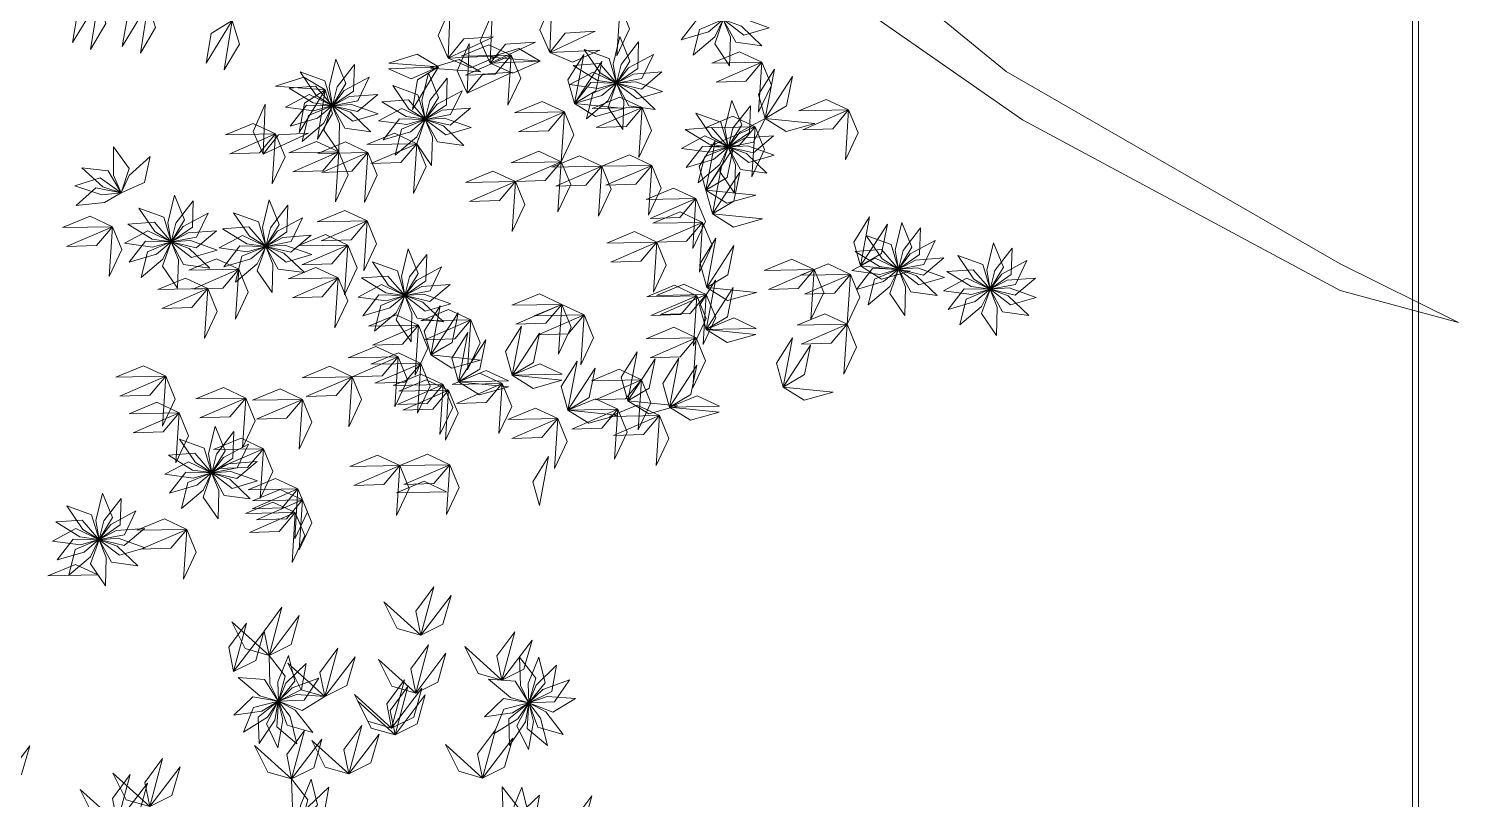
# Model space of a CAD drawing. Header units: inches. Extents: x 15 to 22798, y 21 to 21519.
# Drawn here: x 17793.2 to 17964.8, y 10963.6 to 11056.1 of the extents above; entities that cross this region are included whole.
import ezdxf

# ---------------------------------------------------------------- set-up
doc = ezdxf.new("R2010")
doc.units = ezdxf.units.IN
doc.header["$MEASUREMENT"] = 0
doc.layers.add('ARREDAMENTO', color=8, linetype='Continuous', lineweight=13)

msp = doc.modelspace()

# ---------------------------------------------------------------- linework, layer by layer
at = {"layer": 'ARREDAMENTO'}
for p, q in [((17959.31, 11088.81), (17959.31, 10738.81)), ((17960.01, 11088.98), (17960.01, 10738.98))]:
    msp.add_line(p, q, dxfattribs=at)
at = {"layer": 'ARREDAMENTO', "linetype": 'Continuous', "lineweight": 0}
msp.add_lwpolyline([(17787.3, 11071.78), (17818.87, 11077.06), (17848.57, 11068.79), (17888.57, 11061.85), (17912.49, 11045.18), (17950.61, 11024.69), (17964.81, 11020.88), (17950.6, 11027.91), (17910.53, 11050.97), (17895.66, 11063.17), (17903.97, 11079.96), (17916.15, 11098.06), (17934.78, 11116.19), (17948.26, 11133.65), (17955.32, 11141.41), (17932.2, 11117.47), (17909.71, 11098.04), (17893.67, 11075.41), (17888.54, 11068.3), (17863.39, 11069.49), (17845.32, 11075.22), (17819.5, 11081.57), (17784.04, 11081.44)], dxfattribs=at)
at = {"layer": 'ARREDAMENTO', "lineweight": 0}
for points in [[(17801.61, 11059.57), (17799.1, 11057.98), (17798.48, 11054.45), (17801.61, 11059.57)], [(17801.61, 11059.57), (17802.48, 11056.73), (17800.66, 11053.64), (17801.61, 11059.57)], [(17807.59, 11059.12), (17805.08, 11057.54), (17804.46, 11054), (17807.59, 11059.12)], [(17807.59, 11059.12), (17808.46, 11056.28), (17806.64, 11053.19), (17807.59, 11059.12)], [(17855.77, 11053.28), (17854.56, 11055.99), (17856.01, 11059.27), (17855.77, 11053.28)], [(17864.22, 11058.85), (17865.35, 11056.11), (17863.82, 11052.86), (17864.22, 11058.85)], [(17817.66, 11057.12), (17815.15, 11055.53), (17814.53, 11052), (17817.66, 11057.12)], [(17817.66, 11057.12), (17818.54, 11054.28), (17816.71, 11051.19), (17817.66, 11057.12)], [(17843.59, 11052.6), (17842.38, 11055.31), (17843.83, 11058.59), (17843.59, 11052.6)], [(17848.61, 11051.97), (17847.4, 11054.68), (17848.85, 11057.96), (17848.61, 11051.97)], [(17871.54, 11054.79), (17874.82, 11055.75), (17876.58, 11057.23), (17873.5, 11057.3), (17871.54, 11054.79)], [(17872.97, 11052.95), (17875.57, 11055.15), (17876.58, 11057.23), (17873.74, 11056.04), (17872.97, 11052.95)], [(17877.35, 11051.68), (17877.45, 11055.09), (17876.59, 11057.22), (17875.57, 11054.31), (17877.35, 11051.68)], [(17881.23, 11054.08), (17878.76, 11056.44), (17876.59, 11057.22), (17878.08, 11054.52), (17881.23, 11054.08)], [(17882.11, 11056.24), (17878.9, 11057.39), (17876.6, 11057.23), (17879.05, 11055.36), (17882.11, 11056.24)], [(17855.77, 11053.28), (17857.63, 11055.59), (17861.21, 11055.81), (17855.77, 11053.28)], [(17843.59, 11052.6), (17845.45, 11054.91), (17849.03, 11055.13), (17843.59, 11052.6)], [(17845.87, 11048.37), (17844.67, 11051.08), (17846.11, 11054.36), (17845.87, 11048.37)], [(17851.15, 11052.93), (17848.47, 11054.2), (17845.15, 11052.83), (17851.15, 11052.93)], [(17848.61, 11051.97), (17850.47, 11054.28), (17854.05, 11054.5), (17848.61, 11051.97)], [(17854.6, 11052.24), (17852.05, 11053.74), (17848.62, 11052.69), (17854.6, 11052.24)], [(17855.77, 11053.28), (17858.48, 11052.09), (17861.76, 11053.55), (17855.77, 11053.28)], [(17859.9, 11053.63), (17861.82, 11050.81), (17863.78, 11049.59), (17862.89, 11052.55), (17859.9, 11053.63)], [(17864.19, 11055.18), (17863.38, 11051.86), (17863.78, 11049.59), (17865.39, 11052.23), (17864.19, 11055.18)], [(17866.43, 11054.53), (17864.34, 11051.83), (17863.79, 11049.59), (17866.32, 11051.35), (17866.43, 11054.53)], [(17830.09, 11052.47), (17829.28, 11049.16), (17829.68, 11046.89), (17831.28, 11049.53), (17830.09, 11052.47)], [(17832.32, 11051.82), (17830.24, 11049.13), (17829.68, 11046.89), (17832.22, 11048.64), (17832.32, 11051.82)], [(17842.42, 11051.56), (17839.87, 11053.06), (17836.44, 11052), (17842.42, 11051.56)], [(17847.44, 11050.93), (17844.89, 11052.43), (17841.46, 11051.38), (17847.44, 11050.93)], [(17843.59, 11052.6), (17846.3, 11051.41), (17849.58, 11052.87), (17843.59, 11052.6)], [(17851.15, 11052.93), (17849.23, 11050.67), (17845.65, 11050.55), (17851.15, 11052.93)], [(17848.61, 11051.97), (17851.32, 11050.78), (17854.6, 11052.24), (17848.61, 11051.97)], [(17851.15, 11052.93), (17852.28, 11050.2), (17850.75, 11046.95), (17851.15, 11052.93)], [(17858.73, 11047.14), (17857.93, 11050), (17859.84, 11053.04), (17858.73, 11047.14)], [(17858.59, 11051.7), (17861.49, 11049.91), (17863.77, 11049.59), (17861.76, 11051.93), (17858.59, 11051.7)], [(17858.73, 11047.14), (17861.28, 11048.66), (17862, 11052.18), (17858.73, 11047.14)], [(17868.21, 11053.02), (17865.21, 11051.41), (17863.79, 11049.59), (17866.82, 11050.16), (17868.21, 11053.02)], [(17881.22, 11052.09), (17878.54, 11053.36), (17875.23, 11051.98), (17881.22, 11052.09)], [(17881.22, 11052.09), (17879.31, 11049.83), (17875.72, 11049.71), (17881.22, 11052.09)], [(17881.22, 11052.09), (17882.36, 11049.35), (17880.83, 11046.11), (17881.22, 11052.09)], [(17828.83, 11048.78), (17826.27, 11050.29), (17822.85, 11049.23), (17828.83, 11048.78)], [(17825.8, 11050.93), (17827.72, 11048.11), (17829.67, 11046.89), (17828.79, 11049.85), (17825.8, 11050.93)], [(17834.1, 11050.32), (17831.1, 11048.7), (17829.69, 11046.88), (17832.72, 11047.46), (17834.1, 11050.32)], [(17836.43, 11051.29), (17839.14, 11050.1), (17842.42, 11051.56), (17836.43, 11051.29)], [(17842.42, 11051.56), (17839.91, 11049.97), (17839.29, 11046.44), (17842.42, 11051.56)], [(17841.23, 11050.83), (17840.42, 11047.52), (17840.83, 11045.25), (17842.43, 11047.88), (17841.23, 11050.83)], [(17843.47, 11050.18), (17841.39, 11047.49), (17840.83, 11045.25), (17843.37, 11047), (17843.47, 11050.18)], [(17845.87, 11048.37), (17847.73, 11050.68), (17851.31, 11050.89), (17845.87, 11048.37)], [(17858.18, 11049.41), (17861.56, 11048.95), (17863.77, 11049.59), (17860.98, 11050.91), (17858.18, 11049.41)], [(17869.22, 11050.93), (17865.82, 11050.67), (17863.79, 11049.58), (17866.79, 11048.87), (17869.22, 11050.93)], [(17881.62, 11045.36), (17880.82, 11048.21), (17882.72, 11051.26), (17881.62, 11045.36)], [(17881.62, 11045.36), (17884.17, 11046.88), (17884.88, 11050.39), (17881.62, 11045.36)], [(17824.49, 11049), (17827.39, 11047.21), (17829.67, 11046.89), (17827.66, 11049.23), (17824.49, 11049)], [(17828.83, 11048.78), (17826.32, 11047.2), (17825.7, 11043.67), (17828.83, 11048.78)], [(17828.83, 11048.78), (17829.7, 11045.95), (17827.88, 11042.86), (17828.83, 11048.78)], [(17836.94, 11049.29), (17838.86, 11046.47), (17840.82, 11045.25), (17839.94, 11048.2), (17836.94, 11049.29)], [(17845.25, 11048.68), (17842.25, 11047.06), (17840.83, 11045.24), (17843.86, 11045.81), (17845.25, 11048.68)], [(17858.73, 11047.14), (17862.01, 11048.1), (17863.77, 11049.59), (17860.69, 11049.66), (17858.73, 11047.14)], [(17860.16, 11045.3), (17862.76, 11047.51), (17863.77, 11049.58), (17860.93, 11048.39), (17860.16, 11045.3)], [(17864.54, 11044.03), (17864.64, 11047.44), (17863.78, 11049.58), (17862.76, 11046.67), (17864.54, 11044.03)], [(17868.42, 11046.44), (17865.95, 11048.79), (17863.78, 11049.58), (17865.26, 11046.87), (17868.42, 11046.44)], [(17869.3, 11048.6), (17866.09, 11049.75), (17863.79, 11049.58), (17866.24, 11047.71), (17869.3, 11048.6)], [(17821.37, 11041.06), (17820.16, 11043.77), (17821.61, 11047.05), (17821.37, 11041.06)], [(17824.07, 11046.7), (17827.45, 11046.25), (17829.67, 11046.89), (17826.88, 11048.21), (17824.07, 11046.7)], [(17824.63, 11044.44), (17827.9, 11045.4), (17829.67, 11046.88), (17826.58, 11046.95), (17824.63, 11044.44)], [(17826.06, 11042.6), (17828.66, 11044.8), (17829.67, 11046.88), (17826.82, 11045.69), (17826.06, 11042.6)], [(17830.44, 11041.33), (17830.54, 11044.74), (17829.67, 11046.87), (17828.65, 11043.96), (17830.44, 11041.33)], [(17835.19, 11045.89), (17831.98, 11047.04), (17829.68, 11046.88), (17832.14, 11045.01), (17835.19, 11045.89)], [(17834.31, 11043.73), (17831.85, 11046.09), (17829.68, 11046.87), (17831.16, 11044.17), (17834.31, 11043.73)], [(17835.12, 11048.22), (17831.72, 11047.97), (17829.69, 11046.88), (17832.69, 11046.17), (17835.12, 11048.22)], [(17835.63, 11047.36), (17838.53, 11045.57), (17840.82, 11045.25), (17838.81, 11047.59), (17835.63, 11047.36)], [(17857.54, 11046.13), (17854.86, 11047.4), (17851.54, 11046.02), (17857.54, 11046.13)], [(17858.73, 11047.14), (17861.25, 11045.57), (17864.7, 11046.54), (17858.73, 11047.14)], [(17866.84, 11046.66), (17864.16, 11047.92), (17860.84, 11046.55), (17866.84, 11046.66)], [(17866.84, 11046.66), (17864.92, 11044.4), (17861.34, 11044.27), (17866.84, 11046.66)], [(17866.84, 11046.66), (17867.97, 11043.92), (17866.44, 11040.67), (17866.84, 11046.66)], [(17877.6, 11047.51), (17876.79, 11044.2), (17877.19, 11041.93), (17878.8, 11044.57), (17877.6, 11047.51)], [(17879.84, 11046.86), (17877.75, 11044.17), (17877.2, 11041.93), (17879.73, 11043.68), (17879.84, 11046.86)], [(17891.63, 11046.38), (17888.95, 11047.64), (17885.64, 11046.27), (17891.63, 11046.38)], [(17835.22, 11045.06), (17838.6, 11044.61), (17840.82, 11045.25), (17838.03, 11046.56), (17835.22, 11045.06)], [(17835.78, 11042.8), (17839.05, 11043.76), (17840.82, 11045.24), (17837.73, 11045.31), (17835.78, 11042.8)], [(17837.21, 11040.96), (17839.81, 11043.16), (17840.82, 11045.24), (17837.97, 11044.05), (17837.21, 11040.96)], [(17841.59, 11039.69), (17841.69, 11043.1), (17840.82, 11045.23), (17839.8, 11042.32), (17841.59, 11039.69)], [(17846.27, 11046.58), (17842.87, 11046.33), (17840.83, 11045.24), (17843.83, 11044.53), (17846.27, 11046.58)], [(17846.34, 11044.25), (17843.13, 11045.4), (17840.83, 11045.24), (17843.28, 11043.37), (17846.34, 11044.25)], [(17845.46, 11042.09), (17843, 11044.45), (17840.83, 11045.23), (17842.31, 11042.53), (17845.46, 11042.09)], [(17857.54, 11046.13), (17855.62, 11043.87), (17852.03, 11043.75), (17857.54, 11046.13)], [(17857.54, 11046.13), (17858.67, 11043.39), (17857.14, 11040.15), (17857.54, 11046.13)], [(17873.31, 11045.97), (17875.23, 11043.15), (17877.19, 11041.93), (17876.3, 11044.89), (17873.31, 11045.97)], [(17880.42, 11044.35), (17877.74, 11045.61), (17874.42, 11044.24), (17880.42, 11044.35)], [(17881.62, 11045.36), (17878.62, 11043.74), (17877.2, 11041.92), (17880.23, 11042.5), (17881.62, 11045.36)], [(17881.62, 11045.36), (17884.13, 11043.79), (17887.58, 11044.75), (17881.62, 11045.36)], [(17891.63, 11046.38), (17889.72, 11044.12), (17886.13, 11044), (17891.63, 11046.38)], [(17891.63, 11046.38), (17892.77, 11043.64), (17891.24, 11040.4), (17891.63, 11046.38)], [(17822.87, 11043.49), (17820.18, 11044.76), (17816.87, 11043.39), (17822.87, 11043.49)], [(17822.87, 11043.49), (17820.95, 11041.23), (17817.36, 11041.11), (17822.87, 11043.49)], [(17821.37, 11041.06), (17823.23, 11043.37), (17826.81, 11043.58), (17821.37, 11041.06)], [(17822.87, 11043.49), (17824, 11040.76), (17822.47, 11037.51), (17822.87, 11043.49)], [(17839.8, 11042.32), (17837.12, 11043.59), (17833.8, 11042.21), (17839.8, 11042.32)], [(17871.59, 11041.74), (17874.97, 11041.29), (17877.18, 11041.93), (17874.39, 11043.25), (17871.59, 11041.74)], [(17872, 11044.04), (17874.9, 11042.25), (17877.18, 11041.93), (17875.17, 11044.27), (17872, 11044.04)], [(17880.42, 11044.35), (17878.5, 11042.09), (17874.91, 11041.97), (17880.42, 11044.35)], [(17882.63, 11043.26), (17879.23, 11043.01), (17877.2, 11041.92), (17880.2, 11041.21), (17882.63, 11043.26)], [(17880.42, 11044.35), (17881.55, 11041.61), (17880.02, 11038.36), (17880.42, 11044.35)], [(17803.42, 11041.93), (17803.41, 11038.53), (17804.34, 11036.41), (17805.28, 11039.35), (17803.42, 11041.93)], [(17830.44, 11041.33), (17827.76, 11042.59), (17824.44, 11041.22), (17830.44, 11041.33)], [(17833.93, 11041.26), (17831.25, 11042.53), (17827.94, 11041.16), (17833.93, 11041.26)], [(17839.8, 11042.32), (17837.88, 11040.06), (17834.3, 11039.94), (17839.8, 11042.32)], [(17839.8, 11042.32), (17840.94, 11039.58), (17839.41, 11036.34), (17839.8, 11042.32)], [(17872.14, 11039.48), (17875.42, 11040.44), (17877.18, 11041.92), (17874.1, 11041.99), (17872.14, 11039.48)], [(17873.57, 11037.64), (17876.17, 11039.84), (17877.18, 11041.92), (17874.34, 11040.73), (17873.57, 11037.64)], [(17874.51, 11036.75), (17873.71, 11039.6), (17875.62, 11042.64), (17874.51, 11036.75)], [(17874.51, 11036.75), (17877.06, 11038.26), (17877.78, 11041.78), (17874.51, 11036.75)], [(17877.95, 11036.37), (17878.05, 11039.78), (17877.19, 11041.91), (17876.17, 11039), (17877.95, 11036.37)], [(17881.83, 11038.77), (17879.36, 11041.13), (17877.19, 11041.92), (17878.67, 11039.21), (17881.83, 11038.77)], [(17882.71, 11040.93), (17879.5, 11042.08), (17877.2, 11041.92), (17879.65, 11040.05), (17882.71, 11040.93)], [(17807.83, 11040.78), (17805.29, 11038.51), (17804.34, 11036.41), (17807.15, 11037.67), (17807.83, 11040.78)], [(17830.44, 11041.33), (17828.52, 11039.07), (17824.93, 11038.95), (17830.44, 11041.33)], [(17833.93, 11041.26), (17832.02, 11039.01), (17828.43, 11038.88), (17833.93, 11041.26)], [(17830.44, 11041.33), (17831.57, 11038.59), (17830.04, 11035.35), (17830.44, 11041.33)], [(17833.93, 11041.26), (17835.07, 11038.53), (17833.54, 11035.28), (17833.93, 11041.26)], [(17857.14, 11040.15), (17854.46, 11041.41), (17851.14, 11040.04), (17857.14, 11040.15)], [(17857.14, 11040.15), (17855.22, 11037.89), (17851.64, 11037.77), (17857.14, 11040.15)], [(17862, 11039.61), (17859.32, 11040.87), (17856.01, 11039.5), (17862, 11039.61)], [(17857.14, 11040.15), (17858.28, 11037.41), (17856.75, 11034.16), (17857.14, 11040.15)], [(17868, 11039.72), (17865.32, 11040.98), (17862, 11039.61), (17868, 11039.72)], [(17875.31, 11033.89), (17874.51, 11036.75), (17876.42, 11039.79), (17875.31, 11033.89)], [(17798.79, 11037.25), (17802.03, 11036.18), (17804.33, 11036.41), (17801.82, 11038.21), (17798.79, 11037.25)], [(17799.61, 11039.43), (17802.14, 11037.14), (17804.33, 11036.41), (17802.78, 11039.08), (17799.61, 11039.43)], [(17851.64, 11037.77), (17848.95, 11039.03), (17845.64, 11037.66), (17851.64, 11037.77)], [(17862, 11039.61), (17860.08, 11037.35), (17856.5, 11037.23), (17862, 11039.61)], [(17862, 11039.61), (17863.14, 11036.87), (17861.61, 11033.62), (17862, 11039.61)], [(17868, 11039.72), (17866.08, 11037.46), (17862.5, 11037.33), (17868, 11039.72)], [(17868, 11039.72), (17869.13, 11036.98), (17867.6, 11033.73), (17868, 11039.72)], [(17875.31, 11033.89), (17877.86, 11035.41), (17878.58, 11038.92), (17875.31, 11033.89)], [(17798.93, 11034.92), (17802.32, 11035.27), (17804.32, 11036.41), (17801.31, 11037.04), (17798.93, 11034.92)], [(17851.64, 11037.77), (17849.72, 11035.51), (17846.13, 11035.39), (17851.64, 11037.77)], [(17851.64, 11037.77), (17852.77, 11035.03), (17851.24, 11031.78), (17851.64, 11037.77)], [(17873.31, 11035.74), (17870.63, 11037), (17867.32, 11035.63), (17873.31, 11035.74)], [(17874.51, 11036.75), (17877.02, 11035.17), (17880.48, 11036.14), (17874.51, 11036.75)], [(17810.74, 11036.13), (17809.93, 11032.82), (17810.34, 11030.55), (17811.94, 11033.19), (17810.74, 11036.13)], [(17812.98, 11035.48), (17810.9, 11032.79), (17810.34, 11030.55), (17812.88, 11032.3), (17812.98, 11035.48)], [(17822.09, 11035.59), (17821.29, 11032.28), (17821.69, 11030.01), (17823.29, 11032.64), (17822.09, 11035.59)], [(17824.33, 11034.94), (17822.25, 11032.24), (17821.69, 11030), (17824.23, 11031.76), (17824.33, 11034.94)], [(17873.31, 11035.74), (17871.39, 11033.48), (17867.81, 11033.36), (17873.31, 11035.74)], [(17873.31, 11035.74), (17874.45, 11033), (17872.92, 11029.75), (17873.31, 11035.74)], [(17803.28, 11032.36), (17800.6, 11033.63), (17797.29, 11032.25), (17803.28, 11032.36)], [(17805.14, 11032.66), (17808.04, 11030.87), (17810.33, 11030.55), (17808.32, 11032.89), (17805.14, 11032.66)], [(17806.45, 11034.59), (17808.37, 11031.77), (17810.33, 11030.55), (17809.45, 11033.51), (17806.45, 11034.59)], [(17814.76, 11033.98), (17811.76, 11032.37), (17810.34, 11030.55), (17813.37, 11031.12), (17814.76, 11033.98)], [(17817.81, 11034.04), (17819.73, 11031.23), (17821.68, 11030.01), (17820.8, 11032.96), (17817.81, 11034.04)], [(17826.11, 11033.44), (17823.11, 11031.82), (17821.7, 11030), (17824.73, 11030.57), (17826.11, 11033.44)], [(17833.86, 11033.05), (17831.18, 11034.31), (17827.86, 11032.94), (17833.86, 11033.05)], [(17833.86, 11033.05), (17831.94, 11030.79), (17828.35, 11030.67), (17833.86, 11033.05)], [(17833.86, 11033.05), (17834.99, 11030.31), (17833.46, 11027.06), (17833.86, 11033.05)], [(17874.11, 11032.88), (17871.43, 11034.15), (17868.12, 11032.77), (17874.11, 11032.88)], [(17875.31, 11033.89), (17877.82, 11032.32), (17881.28, 11033.29), (17875.31, 11033.89)], [(17893.05, 11027.65), (17892.25, 11030.5), (17894.15, 11033.54), (17893.05, 11027.65)], [(17803.28, 11032.36), (17801.36, 11030.1), (17797.78, 11029.98), (17803.28, 11032.36)], [(17803.28, 11032.36), (17804.42, 11029.62), (17802.89, 11026.38), (17803.28, 11032.36)], [(17804.73, 11030.37), (17808.11, 11029.91), (17810.33, 11030.55), (17807.54, 11031.87), (17804.73, 11030.37)], [(17815.78, 11031.88), (17812.38, 11031.63), (17810.34, 11030.54), (17813.34, 11029.83), (17815.78, 11031.88)], [(17816.08, 11029.82), (17819.46, 11029.36), (17821.68, 11030), (17818.89, 11031.32), (17816.08, 11029.82)], [(17816.5, 11032.11), (17819.4, 11030.32), (17821.68, 11030), (17819.67, 11032.34), (17816.5, 11032.11)], [(17827.13, 11031.34), (17823.73, 11031.08), (17821.7, 11030), (17824.7, 11029.29), (17827.13, 11031.34)], [(17831.52, 11030.16), (17828.84, 11031.42), (17825.53, 11030.05), (17831.52, 11030.16)], [(17868.61, 11030.5), (17865.93, 11031.77), (17862.61, 11030.39), (17868.61, 11030.5)], [(17874.11, 11032.88), (17872.19, 11030.62), (17868.61, 11030.5), (17874.11, 11032.88)], [(17874.11, 11032.88), (17875.25, 11030.14), (17873.72, 11026.9), (17874.11, 11032.88)], [(17893.05, 11027.65), (17895.59, 11029.16), (17896.31, 11032.68), (17893.05, 11027.65)], [(17893.72, 11031.31), (17895.65, 11028.5), (17897.6, 11027.28), (17896.72, 11030.23), (17893.72, 11031.31)], [(17898.01, 11032.86), (17897.21, 11029.55), (17897.61, 11027.28), (17899.21, 11029.91), (17898.01, 11032.86)], [(17900.25, 11032.21), (17898.17, 11029.51), (17897.61, 11027.27), (17900.15, 11029.03), (17900.25, 11032.21)], [(17805.29, 11028.1), (17808.56, 11029.06), (17810.33, 11030.54), (17807.24, 11030.61), (17805.29, 11028.1)], [(17806.72, 11026.26), (17809.32, 11028.47), (17810.33, 11030.54), (17807.48, 11029.35), (17806.72, 11026.26)], [(17811.1, 11024.99), (17811.2, 11028.4), (17810.33, 11030.54), (17809.31, 11027.62), (17811.1, 11024.99)], [(17815.85, 11029.55), (17812.64, 11030.7), (17810.34, 11030.54), (17812.79, 11028.67), (17815.85, 11029.55)], [(17814.97, 11027.4), (17812.51, 11029.75), (17810.34, 11030.54), (17811.82, 11027.83), (17814.97, 11027.4)], [(17816.64, 11027.56), (17819.91, 11028.51), (17821.68, 11030), (17818.59, 11030.07), (17816.64, 11027.56)], [(17818.07, 11025.72), (17820.67, 11027.92), (17821.68, 11029.99), (17818.83, 11028.81), (17818.07, 11025.72)], [(17822.45, 11024.45), (17822.55, 11027.85), (17821.68, 11029.99), (17820.66, 11027.08), (17822.45, 11024.45)], [(17827.2, 11029.01), (17823.99, 11030.16), (17821.69, 11029.99), (17824.15, 11028.12), (17827.2, 11029.01)], [(17826.32, 11026.85), (17823.86, 11029.2), (17821.69, 11029.99), (17823.17, 11027.28), (17826.32, 11026.85)], [(17831.52, 11030.16), (17829.6, 11027.9), (17826.02, 11027.78), (17831.52, 11030.16)], [(17831.52, 11030.16), (17832.66, 11027.42), (17831.13, 11024.17), (17831.52, 11030.16)], [(17838.77, 11029.69), (17837.97, 11026.38), (17838.37, 11024.1), (17839.97, 11026.74), (17838.77, 11029.69)], [(17868.61, 11030.5), (17866.69, 11028.24), (17863.1, 11028.12), (17868.61, 11030.5)], [(17868.61, 11030.5), (17869.74, 11027.76), (17868.21, 11024.52), (17868.61, 11030.5)], [(17874.6, 11025.08), (17873.8, 11027.94), (17875.7, 11030.98), (17874.6, 11025.08)], [(17874.6, 11025.08), (17877.14, 11026.6), (17877.86, 11030.12), (17874.6, 11025.08)], [(17892.42, 11029.38), (17895.32, 11027.59), (17897.6, 11027.28), (17895.59, 11029.61), (17892.42, 11029.38)], [(17902.03, 11030.71), (17899.03, 11029.09), (17897.61, 11027.27), (17900.65, 11027.84), (17902.03, 11030.71)], [(17909.01, 11030.44), (17908.21, 11027.13), (17908.61, 11024.86), (17910.21, 11027.5), (17909.01, 11030.44)], [(17911.25, 11029.79), (17909.17, 11027.1), (17908.61, 11024.86), (17911.15, 11026.61), (17911.25, 11029.79)], [(17818.45, 11027.26), (17815.77, 11028.52), (17812.45, 11027.15), (17818.45, 11027.26)], [(17834.49, 11028.14), (17836.41, 11025.32), (17838.36, 11024.11), (17837.48, 11027.06), (17834.49, 11028.14)], [(17841.01, 11029.04), (17838.93, 11026.34), (17838.37, 11024.1), (17840.91, 11025.86), (17841.01, 11029.04)], [(17887.51, 11027.21), (17884.83, 11028.48), (17881.51, 11027.11), (17887.51, 11027.21)], [(17891.85, 11026.64), (17889.17, 11027.9), (17885.85, 11026.53), (17891.85, 11026.64)], [(17892, 11027.09), (17895.38, 11026.63), (17897.6, 11027.27), (17894.81, 11028.59), (17892, 11027.09)], [(17903.05, 11028.61), (17899.65, 11028.35), (17897.61, 11027.27), (17900.62, 11026.56), (17903.05, 11028.61)], [(17904.72, 11028.9), (17906.64, 11026.08), (17908.6, 11024.86), (17907.72, 11027.82), (17904.72, 11028.9)], [(17913.03, 11028.29), (17910.03, 11026.67), (17908.61, 11024.86), (17911.65, 11025.43), (17913.03, 11028.29)], [(17814.74, 11024.94), (17812.06, 11026.2), (17808.74, 11024.83), (17814.74, 11024.94)], [(17818.45, 11027.26), (17816.53, 11025), (17812.95, 11024.88), (17818.45, 11027.26)], [(17818.45, 11027.26), (17819.59, 11024.52), (17818.06, 11021.28), (17818.45, 11027.26)], [(17830.38, 11026.22), (17827.7, 11027.48), (17824.39, 11026.11), (17830.38, 11026.22)], [(17830.38, 11026.22), (17828.47, 11023.96), (17824.88, 11023.84), (17830.38, 11026.22)], [(17830.38, 11026.22), (17831.52, 11023.48), (17829.99, 11020.23), (17830.38, 11026.22)], [(17833.18, 11026.21), (17836.08, 11024.42), (17838.36, 11024.1), (17836.35, 11026.44), (17833.18, 11026.21)], [(17842.79, 11027.53), (17839.79, 11025.92), (17838.37, 11024.1), (17841.41, 11024.67), (17842.79, 11027.53)], [(17887.51, 11027.21), (17885.59, 11024.95), (17882.01, 11024.83), (17887.51, 11027.21)], [(17891.85, 11026.64), (17889.93, 11024.38), (17886.34, 11024.26), (17891.85, 11026.64)], [(17887.51, 11027.21), (17888.64, 11024.48), (17887.11, 11021.23), (17887.51, 11027.21)], [(17891.85, 11026.64), (17892.98, 11023.9), (17891.45, 11020.65), (17891.85, 11026.64)], [(17892.56, 11024.83), (17895.83, 11025.78), (17897.6, 11027.27), (17894.51, 11027.34), (17892.56, 11024.83)], [(17893.05, 11027.65), (17895.56, 11026.07), (17899.01, 11027.04), (17893.05, 11027.65)], [(17893.99, 11022.99), (17896.59, 11025.19), (17897.6, 11027.27), (17894.75, 11026.08), (17893.99, 11022.99)], [(17898.37, 11021.72), (17898.47, 11025.12), (17897.6, 11027.26), (17896.58, 11024.35), (17898.37, 11021.72)], [(17903.12, 11026.28), (17899.91, 11027.43), (17897.61, 11027.26), (17900.07, 11025.39), (17903.12, 11026.28)], [(17902.24, 11024.12), (17899.78, 11026.48), (17897.61, 11027.26), (17899.09, 11024.55), (17902.24, 11024.12)], [(17903, 11024.68), (17906.38, 11024.22), (17908.6, 11024.86), (17905.81, 11026.18), (17903, 11024.68)], [(17903.42, 11026.97), (17906.32, 11025.18), (17908.6, 11024.86), (17906.59, 11027.2), (17903.42, 11026.97)], [(17914.05, 11026.19), (17910.65, 11025.94), (17908.61, 11024.85), (17911.62, 11024.14), (17914.05, 11026.19)], [(17814.74, 11024.94), (17812.82, 11022.68), (17809.23, 11022.56), (17814.74, 11024.94)], [(17814.74, 11024.94), (17815.87, 11022.2), (17814.34, 11018.96), (17814.74, 11024.94)], [(17832.76, 11023.92), (17836.14, 11023.46), (17838.36, 11024.1), (17835.57, 11025.42), (17832.76, 11023.92)], [(17843.81, 11025.44), (17840.41, 11025.18), (17838.37, 11024.09), (17841.38, 11023.38), (17843.81, 11025.44)], [(17873.4, 11024.07), (17870.72, 11025.34), (17867.4, 11023.96), (17873.4, 11024.07)], [(17874.55, 11024.21), (17871.87, 11025.47), (17868.56, 11024.1), (17874.55, 11024.21)], [(17874.53, 11020.04), (17873.73, 11022.89), (17875.64, 11025.93), (17874.53, 11020.04)], [(17874.53, 11020.04), (17877.08, 11021.55), (17877.79, 11025.07), (17874.53, 11020.04)], [(17874.6, 11025.08), (17877.11, 11023.51), (17880.56, 11024.48), (17874.6, 11025.08)], [(17903.56, 11022.41), (17906.83, 11023.37), (17908.6, 11024.85), (17905.51, 11024.92), (17903.56, 11022.41)], [(17904.99, 11020.57), (17907.59, 11022.78), (17908.6, 11024.85), (17905.75, 11023.66), (17904.99, 11020.57)], [(17909.37, 11019.3), (17909.47, 11022.71), (17908.6, 11024.84), (17907.58, 11021.93), (17909.37, 11019.3)], [(17914.12, 11023.86), (17910.91, 11025.01), (17908.61, 11024.85), (17911.07, 11022.98), (17914.12, 11023.86)], [(17913.24, 11021.7), (17910.78, 11024.06), (17908.61, 11024.85), (17910.09, 11022.14), (17913.24, 11021.7)], [(17833.32, 11021.66), (17836.59, 11022.61), (17838.36, 11024.1), (17835.27, 11024.17), (17833.32, 11021.66)], [(17834.75, 11019.81), (17837.35, 11022.02), (17838.36, 11024.09), (17835.51, 11022.9), (17834.75, 11019.81)], [(17839.13, 11018.54), (17839.23, 11021.95), (17838.36, 11024.09), (17837.34, 11021.18), (17839.13, 11018.54)], [(17843.88, 11023.11), (17840.67, 11024.26), (17838.37, 11024.09), (17840.83, 11022.22), (17843.88, 11023.11)], [(17843, 11020.95), (17840.54, 11023.3), (17838.37, 11024.09), (17839.85, 11021.38), (17843, 11020.95)], [(17841.49, 11016.98), (17840.69, 11019.83), (17842.6, 11022.87), (17841.49, 11016.98)], [(17857.21, 11023.04), (17854.53, 11024.3), (17851.21, 11022.93), (17857.21, 11023.04)], [(17857.21, 11023.04), (17855.29, 11020.78), (17851.71, 11020.66), (17857.21, 11023.04)], [(17859.89, 11021.78), (17857.21, 11023.04), (17853.9, 11021.67), (17859.89, 11021.78)], [(17857.21, 11023.04), (17858.35, 11020.3), (17856.81, 11017.06), (17857.21, 11023.04)], [(17873.4, 11024.07), (17871.48, 11021.81), (17867.89, 11021.69), (17873.4, 11024.07)], [(17874.55, 11024.21), (17872.63, 11021.95), (17869.05, 11021.82), (17874.55, 11024.21)], [(17873.4, 11024.07), (17874.53, 11021.33), (17873, 11018.09), (17873.4, 11024.07)], [(17874.55, 11024.21), (17875.69, 11021.47), (17874.16, 11018.22), (17874.55, 11024.21)], [(17840.01, 11020.53), (17837.32, 11021.8), (17834.01, 11020.42), (17840.01, 11020.53)], [(17846.29, 11021.17), (17843.61, 11022.44), (17840.3, 11021.06), (17846.29, 11021.17)], [(17846.29, 11021.17), (17844.37, 11018.91), (17840.79, 11018.79), (17846.29, 11021.17)], [(17841.49, 11016.98), (17844.04, 11018.49), (17844.76, 11022.01), (17841.49, 11016.98)], [(17846.29, 11021.17), (17847.43, 11018.43), (17845.9, 11015.19), (17846.29, 11021.17)], [(17859.89, 11021.78), (17857.97, 11019.52), (17854.39, 11019.39), (17859.89, 11021.78)], [(17859.89, 11021.78), (17861.03, 11019.04), (17859.5, 11015.79), (17859.89, 11021.78)], [(17880.53, 11020.15), (17877.85, 11021.41), (17874.53, 11020.04), (17880.53, 11020.15)], [(17891.45, 11020.65), (17888.77, 11021.92), (17885.46, 11020.54), (17891.45, 11020.65)], [(17840.01, 11020.53), (17838.09, 11018.27), (17834.5, 11018.15), (17840.01, 11020.53)], [(17840.01, 11020.53), (17841.14, 11017.79), (17839.61, 11014.55), (17840.01, 11020.53)], [(17844.83, 11013.76), (17844.03, 11016.61), (17845.94, 11019.65), (17844.83, 11013.76)], [(17851.26, 11014.55), (17850.46, 11017.4), (17852.37, 11020.44), (17851.26, 11014.55)], [(17851.26, 11014.55), (17853.81, 11016.06), (17854.53, 11019.58), (17851.26, 11014.55)], [(17873.33, 11019.03), (17870.65, 11020.29), (17867.34, 11018.92), (17873.33, 11019.03)], [(17874.53, 11020.04), (17877.04, 11018.46), (17880.5, 11019.43), (17874.53, 11020.04)], [(17891.45, 11020.65), (17889.53, 11018.39), (17885.95, 11018.27), (17891.45, 11020.65)], [(17891.45, 11020.65), (17892.59, 11017.91), (17891.06, 11014.67), (17891.45, 11020.65)], [(17837.56, 11016.74), (17834.88, 11018), (17831.56, 11016.63), (17837.56, 11016.74)], [(17844.83, 11013.76), (17847.38, 11015.27), (17848.1, 11018.79), (17844.83, 11013.76)], [(17873.33, 11019.03), (17871.41, 11016.77), (17867.83, 11016.65), (17873.33, 11019.03)], [(17873.33, 11019.03), (17874.47, 11016.29), (17872.94, 11013.04), (17873.33, 11019.03)], [(17883.79, 11013.13), (17882.99, 11015.98), (17884.9, 11019.02), (17883.79, 11013.13)], [(17883.79, 11013.13), (17886.34, 11014.64), (17887.06, 11018.16), (17883.79, 11013.13)], [(17837.56, 11016.74), (17835.64, 11014.48), (17832.05, 11014.36), (17837.56, 11016.74)], [(17840.3, 11015.97), (17837.62, 11017.23), (17834.3, 11015.86), (17840.3, 11015.97)], [(17840.3, 11015.97), (17838.38, 11013.71), (17834.79, 11013.58), (17840.3, 11015.97)], [(17837.56, 11016.74), (17838.69, 11014), (17837.16, 11010.75), (17837.56, 11016.74)], [(17840.3, 11015.97), (17841.43, 11013.23), (17839.9, 11009.98), (17840.3, 11015.97)], [(17841.49, 11016.98), (17844.01, 11015.4), (17847.46, 11016.37), (17841.49, 11016.98)], [(17857.26, 11014.66), (17854.58, 11015.92), (17851.26, 11014.55), (17857.26, 11014.66)], [(17857.94, 11010.36), (17857.14, 11013.21), (17859.04, 11016.25), (17857.94, 11010.36)], [(17865.13, 11011.48), (17864.33, 11014.33), (17866.24, 11017.37), (17865.13, 11011.48)], [(17865.13, 11011.48), (17867.68, 11012.99), (17868.4, 11016.51), (17865.13, 11011.48)], [(17870.13, 11010.72), (17869.33, 11013.57), (17871.24, 11016.61), (17870.13, 11010.72)], [(17870.13, 11010.72), (17872.68, 11012.23), (17873.4, 11015.75), (17870.13, 11010.72)], [(17809.7, 11014.43), (17807.02, 11015.69), (17803.7, 11014.32), (17809.7, 11014.43)], [(17809.7, 11014.43), (17807.78, 11012.17), (17804.19, 11012.04), (17809.7, 11014.43)], [(17809.7, 11014.43), (17810.83, 11011.69), (17809.3, 11008.44), (17809.7, 11014.43)], [(17832.05, 11014.36), (17829.37, 11015.62), (17826.06, 11014.25), (17832.05, 11014.36)], [(17832.05, 11014.36), (17830.13, 11012.1), (17826.55, 11011.98), (17832.05, 11014.36)], [(17832.05, 11014.36), (17833.19, 11011.62), (17831.66, 11008.37), (17832.05, 11014.36)], [(17842.98, 11013.42), (17840.3, 11014.69), (17836.99, 11013.32), (17842.98, 11013.42)], [(17850.07, 11013.54), (17847.38, 11014.8), (17844.07, 11013.43), (17850.07, 11013.54)], [(17850.07, 11013.54), (17847.38, 11014.8), (17844.07, 11013.43), (17850.07, 11013.54)], [(17850.83, 11013.87), (17848.15, 11015.13), (17844.83, 11013.76), (17850.83, 11013.87)], [(17851.26, 11014.55), (17853.77, 11012.97), (17857.23, 11013.94), (17851.26, 11014.55)], [(17857.94, 11010.36), (17860.49, 11011.87), (17861.2, 11015.39), (17857.94, 11010.36)], [(17866.76, 11013.99), (17864.08, 11015.26), (17860.77, 11013.88), (17866.76, 11013.99)], [(17819.29, 11011.81), (17816.61, 11013.07), (17813.29, 11011.7), (17819.29, 11011.81)], [(17826.09, 11011.65), (17823.41, 11012.91), (17820.09, 11011.54), (17826.09, 11011.65)], [(17842.98, 11013.42), (17841.06, 11011.16), (17837.48, 11011.04), (17842.98, 11013.42)], [(17843.63, 11012.74), (17840.95, 11014.01), (17837.64, 11012.64), (17843.63, 11012.74)], [(17843.63, 11012.74), (17841.72, 11010.48), (17838.13, 11010.36), (17843.63, 11012.74)], [(17842.98, 11013.42), (17844.12, 11010.68), (17842.59, 11007.44), (17842.98, 11013.42)], [(17843.63, 11012.74), (17844.77, 11010.01), (17843.24, 11006.76), (17843.63, 11012.74)], [(17850.07, 11013.54), (17848.15, 11011.28), (17844.56, 11011.16), (17850.07, 11013.54)], [(17850.07, 11013.54), (17848.15, 11011.28), (17844.56, 11011.16), (17850.07, 11013.54)], [(17844.83, 11013.76), (17847.34, 11012.18), (17850.8, 11013.15), (17844.83, 11013.76)], [(17850.07, 11013.54), (17851.2, 11010.8), (17849.67, 11007.55), (17850.07, 11013.54)], [(17850.07, 11013.54), (17851.2, 11010.8), (17849.67, 11007.55), (17850.07, 11013.54)], [(17866.76, 11013.99), (17864.85, 11011.73), (17861.26, 11011.61), (17866.76, 11013.99)], [(17866.76, 11013.99), (17867.9, 11011.25), (17866.37, 11008.01), (17866.76, 11013.99)], [(17883.79, 11013.13), (17886.3, 11011.55), (17889.76, 11012.52), (17883.79, 11013.13)], [(17811.28, 11010.03), (17808.6, 11011.3), (17805.28, 11009.92), (17811.28, 11010.03)], [(17819.29, 11011.81), (17817.37, 11009.55), (17813.78, 11009.43), (17819.29, 11011.81)], [(17819.29, 11011.81), (17820.42, 11009.07), (17818.89, 11005.82), (17819.29, 11011.81)], [(17826.09, 11011.65), (17824.17, 11009.39), (17820.58, 11009.26), (17826.09, 11011.65)], [(17826.09, 11011.65), (17827.22, 11008.91), (17825.69, 11005.66), (17826.09, 11011.65)], [(17856.74, 11009.35), (17854.06, 11010.61), (17850.74, 11009.24), (17856.74, 11009.35)], [(17863.93, 11010.47), (17861.25, 11011.73), (17857.94, 11010.36), (17863.93, 11010.47)], [(17868.94, 11009.7), (17866.25, 11010.97), (17862.94, 11009.59), (17868.94, 11009.7)], [(17865.13, 11011.48), (17867.64, 11009.9), (17871.1, 11010.87), (17865.13, 11011.48)], [(17876.13, 11010.82), (17873.45, 11012.09), (17870.13, 11010.72), (17876.13, 11010.82)], [(17870.13, 11010.72), (17872.64, 11009.14), (17876.1, 11010.11), (17870.13, 11010.72)], [(17811.28, 11010.03), (17809.36, 11007.77), (17805.77, 11007.65), (17811.28, 11010.03)], [(17811.28, 11010.03), (17812.41, 11007.29), (17810.88, 11004.05), (17811.28, 11010.03)], [(17856.74, 11009.35), (17854.82, 11007.09), (17851.23, 11006.96), (17856.74, 11009.35)], [(17856.74, 11009.35), (17857.87, 11006.61), (17856.34, 11003.36), (17856.74, 11009.35)], [(17857.94, 11010.36), (17860.45, 11008.78), (17863.9, 11009.75), (17857.94, 11010.36)], [(17863.93, 11010.47), (17862.02, 11008.21), (17858.43, 11008.08), (17863.93, 11010.47)], [(17868.94, 11009.7), (17867.02, 11007.44), (17863.43, 11007.32), (17868.94, 11009.7)], [(17863.93, 11010.47), (17865.07, 11007.73), (17863.54, 11004.48), (17863.93, 11010.47)], [(17868.94, 11009.7), (17870.07, 11006.96), (17868.54, 11003.72), (17868.94, 11009.7)], [(17815.6, 11008.44), (17814.8, 11005.13), (17815.2, 11002.86), (17816.8, 11005.49), (17815.6, 11008.44)], [(17817.84, 11007.79), (17815.76, 11005.09), (17815.2, 11002.85), (17817.74, 11004.61), (17817.84, 11007.79)], [(17811.32, 11006.89), (17813.24, 11004.08), (17815.19, 11002.86), (17814.31, 11005.81), (17811.32, 11006.89)], [(17819.62, 11006.29), (17816.62, 11004.67), (17815.2, 11002.85), (17818.24, 11003.42), (17819.62, 11006.29)], [(17821.4, 11005.73), (17818.72, 11006.99), (17815.4, 11005.62), (17821.4, 11005.73)], [(17821.4, 11005.73), (17819.48, 11003.47), (17815.9, 11003.35), (17821.4, 11005.73)], [(17821.4, 11005.73), (17822.54, 11002.99), (17821, 10999.74), (17821.4, 11005.73)], [(17809.59, 11002.67), (17812.97, 11002.21), (17815.19, 11002.85), (17812.4, 11004.17), (17809.59, 11002.67)], [(17810.01, 11004.96), (17812.91, 11003.17), (17815.19, 11002.86), (17813.18, 11005.19), (17810.01, 11004.96)], [(17820.64, 11004.19), (17817.24, 11003.93), (17815.2, 11002.85), (17818.21, 11002.14), (17820.64, 11004.19)], [(17837.76, 11003.7), (17835.08, 11004.96), (17831.77, 11003.59), (17837.76, 11003.7)], [(17843.76, 11003.81), (17841.08, 11005.07), (17837.76, 11003.7), (17843.76, 11003.81)], [(17843.76, 11003.81), (17841.84, 11001.55), (17838.25, 11001.43), (17843.76, 11003.81)], [(17843.76, 11003.81), (17844.89, 11001.07), (17843.36, 10997.82), (17843.76, 11003.81)], [(17854.53, 10998.92), (17853.73, 11001.77), (17855.63, 11004.81), (17854.53, 10998.92)], [(17810.15, 11000.41), (17813.42, 11001.36), (17815.19, 11002.85), (17812.1, 11002.92), (17810.15, 11000.41)], [(17811.58, 10998.57), (17814.18, 11000.77), (17815.19, 11002.85), (17812.34, 11001.66), (17811.58, 10998.57)], [(17815.96, 10997.3), (17816.06, 11000.7), (17815.19, 11002.84), (17814.17, 10999.93), (17815.96, 10997.3)], [(17820.71, 11001.86), (17817.5, 11003.01), (17815.2, 11002.84), (17817.66, 11000.97), (17820.71, 11001.86)], [(17819.83, 10999.7), (17817.37, 11002.06), (17815.2, 11002.84), (17816.68, 11000.13), (17819.83, 10999.7)], [(17825.55, 11000.9), (17822.87, 11002.16), (17819.56, 11000.79), (17825.55, 11000.9)], [(17837.76, 11003.7), (17835.84, 11001.44), (17832.26, 11001.32), (17837.76, 11003.7)], [(17837.76, 11003.7), (17838.9, 11000.96), (17837.37, 10997.71), (17837.76, 11003.7)], [(17802.09, 11000.41), (17801.28, 10997.1), (17801.69, 10994.83), (17803.29, 10997.46), (17802.09, 11000.41)], [(17825.55, 11000.9), (17823.64, 10998.64), (17820.05, 10998.51), (17825.55, 11000.9)], [(17826.1, 10999.58), (17823.42, 11000.85), (17820.1, 10999.48), (17826.1, 10999.58)], [(17825.55, 11000.9), (17826.69, 10998.16), (17825.16, 10994.91), (17825.55, 11000.9)], [(17843.38, 11000.56), (17840.7, 11001.82), (17837.39, 11000.45), (17843.38, 11000.56)], [(17797.8, 10998.86), (17799.72, 10996.05), (17801.68, 10994.83), (17800.79, 10997.78), (17797.8, 10998.86)], [(17804.33, 10999.76), (17802.24, 10997.06), (17801.69, 10994.82), (17804.22, 10996.58), (17804.33, 10999.76)], [(17825.23, 10998.06), (17822.55, 10999.33), (17819.24, 10997.96), (17825.23, 10998.06)], [(17826.1, 10999.58), (17824.18, 10997.32), (17820.59, 10997.2), (17826.1, 10999.58)], [(17826.1, 10999.58), (17827.23, 10996.85), (17825.7, 10993.6), (17826.1, 10999.58)], [(17796.49, 10996.94), (17799.39, 10995.14), (17801.67, 10994.83), (17799.66, 10997.17), (17796.49, 10996.94)], [(17806.11, 10998.26), (17803.11, 10996.64), (17801.69, 10994.82), (17804.72, 10995.39), (17806.11, 10998.26)], [(17812.21, 10996.05), (17809.53, 10997.31), (17806.21, 10995.94), (17812.21, 10996.05)], [(17825.23, 10998.06), (17823.31, 10995.8), (17819.73, 10995.68), (17825.23, 10998.06)], [(17825.23, 10998.06), (17826.37, 10995.33), (17824.84, 10992.08), (17825.23, 10998.06)], [(17796.08, 10994.64), (17799.46, 10994.18), (17801.67, 10994.82), (17798.88, 10996.14), (17796.08, 10994.64)], [(17807.12, 10996.16), (17803.72, 10995.9), (17801.69, 10994.82), (17804.69, 10994.11), (17807.12, 10996.16)], [(17812.21, 10996.05), (17810.29, 10993.79), (17806.71, 10993.67), (17812.21, 10996.05)], [(17812.21, 10996.05), (17813.35, 10993.31), (17811.82, 10990.06), (17812.21, 10996.05)], [(17796.64, 10992.38), (17799.91, 10993.33), (17801.67, 10994.82), (17798.59, 10994.89), (17796.64, 10992.38)], [(17798.06, 10990.54), (17800.66, 10992.74), (17801.67, 10994.82), (17798.83, 10993.63), (17798.06, 10990.54)], [(17802.44, 10989.27), (17802.55, 10992.67), (17801.68, 10994.81), (17800.66, 10991.9), (17802.44, 10989.27)], [(17806.32, 10991.67), (17803.85, 10994.03), (17801.68, 10994.81), (17803.17, 10992.11), (17806.32, 10991.67)], [(17807.2, 10993.83), (17803.99, 10994.98), (17801.69, 10994.81), (17804.14, 10992.94), (17807.2, 10993.83)], [(17801.55, 10990.58), (17798.87, 10991.85), (17795.55, 10990.47), (17801.55, 10990.58)], [(17840.3, 10983.35), (17839.71, 10986.25), (17841.84, 10989.14), (17840.3, 10983.35)], [(17822.08, 10980.93), (17821.49, 10983.84), (17823.62, 10986.73), (17822.08, 10980.93)], [(17840.3, 10983.35), (17837.45, 10984.15), (17835.85, 10987.37), (17840.3, 10983.35)], [(17840.3, 10983.35), (17842.95, 10984.67), (17843.93, 10988.12), (17840.3, 10983.35)], [(17822.08, 10980.93), (17819.22, 10981.74), (17817.62, 10984.95), (17822.08, 10980.93)], [(17822.08, 10980.93), (17824.73, 10982.25), (17825.71, 10985.71), (17822.08, 10980.93)], [(17817.83, 10978.99), (17817.24, 10981.9), (17819.37, 10984.79), (17817.83, 10978.99)], [(17817.83, 10978.99), (17820.48, 10980.31), (17821.46, 10983.76), (17817.83, 10978.99)], [(17850.02, 10977.96), (17849.43, 10980.87), (17851.56, 10983.76), (17850.02, 10977.96)], [(17828.78, 10975.98), (17828.19, 10978.89), (17830.32, 10981.78), (17828.78, 10975.98)], [(17839.68, 10976.41), (17839.09, 10979.32), (17841.22, 10982.21), (17839.68, 10976.41)], [(17850.02, 10977.96), (17847.16, 10978.77), (17845.56, 10981.98), (17850.02, 10977.96)], [(17850.02, 10977.96), (17852.67, 10979.28), (17853.65, 10982.74), (17850.02, 10977.96)], [(17822.08, 10980.93), (17822.19, 10977.53), (17823.2, 10975.45), (17824.03, 10978.42), (17822.08, 10980.93)], [(17824.41, 10980.91), (17823.13, 10977.75), (17823.2, 10975.45), (17825.17, 10977.82), (17824.41, 10980.91)], [(17826.53, 10979.95), (17824.08, 10977.58), (17823.2, 10975.45), (17825.97, 10976.82), (17826.53, 10979.95)], [(17828.78, 10975.98), (17825.92, 10976.79), (17824.32, 10980), (17828.78, 10975.98)], [(17828.78, 10975.98), (17831.43, 10977.3), (17832.41, 10980.76), (17828.78, 10975.98)], [(17839.68, 10976.41), (17836.83, 10977.22), (17835.23, 10980.43), (17839.68, 10976.41)], [(17839.68, 10976.41), (17842.33, 10977.73), (17843.31, 10981.19), (17839.68, 10976.41)], [(17852.14, 10980.73), (17852.26, 10977.32), (17853.26, 10975.24), (17854.09, 10978.21), (17852.14, 10980.73)], [(17854.47, 10980.71), (17853.19, 10977.55), (17853.27, 10975.24), (17855.23, 10977.62), (17854.47, 10980.71)], [(17856.59, 10979.74), (17854.14, 10977.37), (17853.27, 10975.24), (17856.03, 10976.61), (17856.59, 10979.74)], [(17818.37, 10978.28), (17820.98, 10976.09), (17823.19, 10975.45), (17821.54, 10978.05), (17818.37, 10978.28)], [(17828.07, 10978.2), (17824.87, 10977.04), (17823.21, 10975.44), (17826.29, 10975.57), (17828.07, 10978.2)], [(17836.79, 10972.21), (17836.21, 10975.12), (17838.34, 10978.01), (17836.79, 10972.21)], [(17848.43, 10978.08), (17851.04, 10975.89), (17853.26, 10975.24), (17851.6, 10977.85), (17848.43, 10978.08)], [(17858.14, 10978), (17854.93, 10976.83), (17853.27, 10975.23), (17856.35, 10975.36), (17858.14, 10978)], [(17837.2, 10971.41), (17836.62, 10974.31), (17838.74, 10977.2), (17837.2, 10971.41)], [(17836.79, 10972.21), (17839.45, 10973.53), (17840.42, 10976.99), (17836.79, 10972.21)], [(17817.85, 10973.75), (17821.23, 10974.23), (17823.19, 10975.44), (17820.15, 10975.96), (17817.85, 10973.75)], [(17819, 10971.72), (17821.89, 10973.53), (17823.19, 10975.44), (17820.2, 10974.67), (17819, 10971.72)], [(17820.88, 10970.34), (17822.78, 10973.17), (17823.19, 10975.44), (17820.77, 10973.52), (17820.88, 10970.34)], [(17823.15, 10969.84), (17823.74, 10973.19), (17823.19, 10975.43), (17821.76, 10972.7), (17823.15, 10969.84)], [(17825.43, 10970.3), (17824.61, 10973.61), (17823.2, 10975.43), (17823, 10972.35), (17825.43, 10970.3)], [(17828.78, 10975.98), (17825.38, 10976.22), (17823.2, 10975.44), (17826.07, 10974.3), (17828.78, 10975.98)], [(17827.33, 10971.66), (17825.23, 10974.34), (17823.2, 10975.43), (17824.27, 10972.54), (17827.33, 10971.66)], [(17836.79, 10972.21), (17833.94, 10973.02), (17832.34, 10976.23), (17836.79, 10972.21)], [(17837.2, 10971.41), (17834.35, 10972.21), (17832.75, 10975.43), (17837.2, 10971.41)], [(17837.2, 10971.41), (17839.85, 10972.73), (17840.83, 10976.18), (17837.2, 10971.41)], [(17847.92, 10973.55), (17851.29, 10974.02), (17853.25, 10975.24), (17850.21, 10975.75), (17847.92, 10973.55)], [(17849.06, 10971.52), (17851.95, 10973.32), (17853.25, 10975.23), (17850.26, 10974.47), (17849.06, 10971.52)], [(17850.94, 10970.13), (17852.84, 10972.96), (17853.25, 10975.23), (17850.84, 10973.31), (17850.94, 10970.13)], [(17853.21, 10969.63), (17853.81, 10972.99), (17853.26, 10975.23), (17851.83, 10972.49), (17853.21, 10969.63)], [(17855.5, 10970.1), (17854.67, 10973.4), (17853.26, 10975.23), (17853.07, 10972.15), (17855.5, 10970.1)], [(17857.39, 10971.45), (17855.3, 10974.14), (17853.26, 10975.23), (17854.34, 10972.33), (17857.39, 10971.45)], [(17858.84, 10975.77), (17855.44, 10976.01), (17853.27, 10975.23), (17856.14, 10974.1), (17858.84, 10975.77)], [(17824.79, 10966.11), (17824.21, 10969.02), (17826.33, 10971.91), (17824.79, 10966.11)], [(17831.66, 10966.71), (17831.07, 10969.62), (17833.2, 10972.51), (17831.66, 10966.71)], [(17831.66, 10966.71), (17834.31, 10968.03), (17835.29, 10971.49), (17831.66, 10966.71)], [(17847.7, 10966.21), (17847.11, 10969.11), (17849.24, 10972), (17847.7, 10966.21)], [(17789.74, 10965.31), (17792.39, 10966.63), (17793.37, 10970.09), (17789.74, 10965.31)], [(17824.79, 10966.11), (17821.94, 10966.92), (17820.34, 10970.13), (17824.79, 10966.11)], [(17824.79, 10966.11), (17827.45, 10967.43), (17828.42, 10970.89), (17824.79, 10966.11)], [(17831.66, 10966.71), (17828.8, 10967.52), (17827.2, 10970.73), (17831.66, 10966.71)], [(17847.7, 10966.21), (17844.84, 10967.02), (17843.25, 10970.23), (17847.7, 10966.21)], [(17847.7, 10966.21), (17850.35, 10967.53), (17851.33, 10970.98), (17847.7, 10966.21)], [(17807.77, 10962.78), (17807.19, 10965.68), (17809.31, 10968.57), (17807.77, 10962.78)], [(17803.86, 10960.83), (17803.28, 10963.74), (17805.41, 10966.63), (17803.86, 10960.83)], [(17807.77, 10962.78), (17804.92, 10963.58), (17803.32, 10966.8), (17807.77, 10962.78)], [(17807.77, 10962.78), (17810.42, 10964.1), (17811.4, 10967.55), (17807.77, 10962.78)], [(17824.79, 10966.11), (17824.91, 10962.71), (17825.92, 10960.63), (17826.74, 10963.6), (17824.79, 10966.11)], [(17827.12, 10966.09), (17825.85, 10962.93), (17825.92, 10960.63), (17827.88, 10963.01), (17827.12, 10966.09)], [(17803.86, 10960.83), (17801.01, 10961.64), (17799.41, 10964.85), (17803.86, 10960.83)], [(17803.86, 10960.83), (17806.52, 10962.15), (17807.49, 10965.61), (17803.86, 10960.83)], [(17829.24, 10965.13), (17826.79, 10962.76), (17825.92, 10960.63), (17828.68, 10962), (17829.24, 10965.13)], [(17850.07, 10965.14), (17850.19, 10961.74), (17851.19, 10959.66), (17852.02, 10962.63), (17850.07, 10965.14)], [(17852.4, 10965.12), (17851.12, 10961.96), (17851.19, 10959.66), (17853.16, 10962.03), (17852.4, 10965.12)], [(17854.52, 10964.16), (17852.07, 10961.79), (17851.2, 10959.65), (17853.96, 10961.03), (17854.52, 10964.16)], [(17859.25, 10958.27), (17858.67, 10961.18), (17860.8, 10964.07), (17859.25, 10958.27)]]:
    msp.add_lwpolyline(points, dxfattribs=at)

doc.saveas('drawing.dxf')
